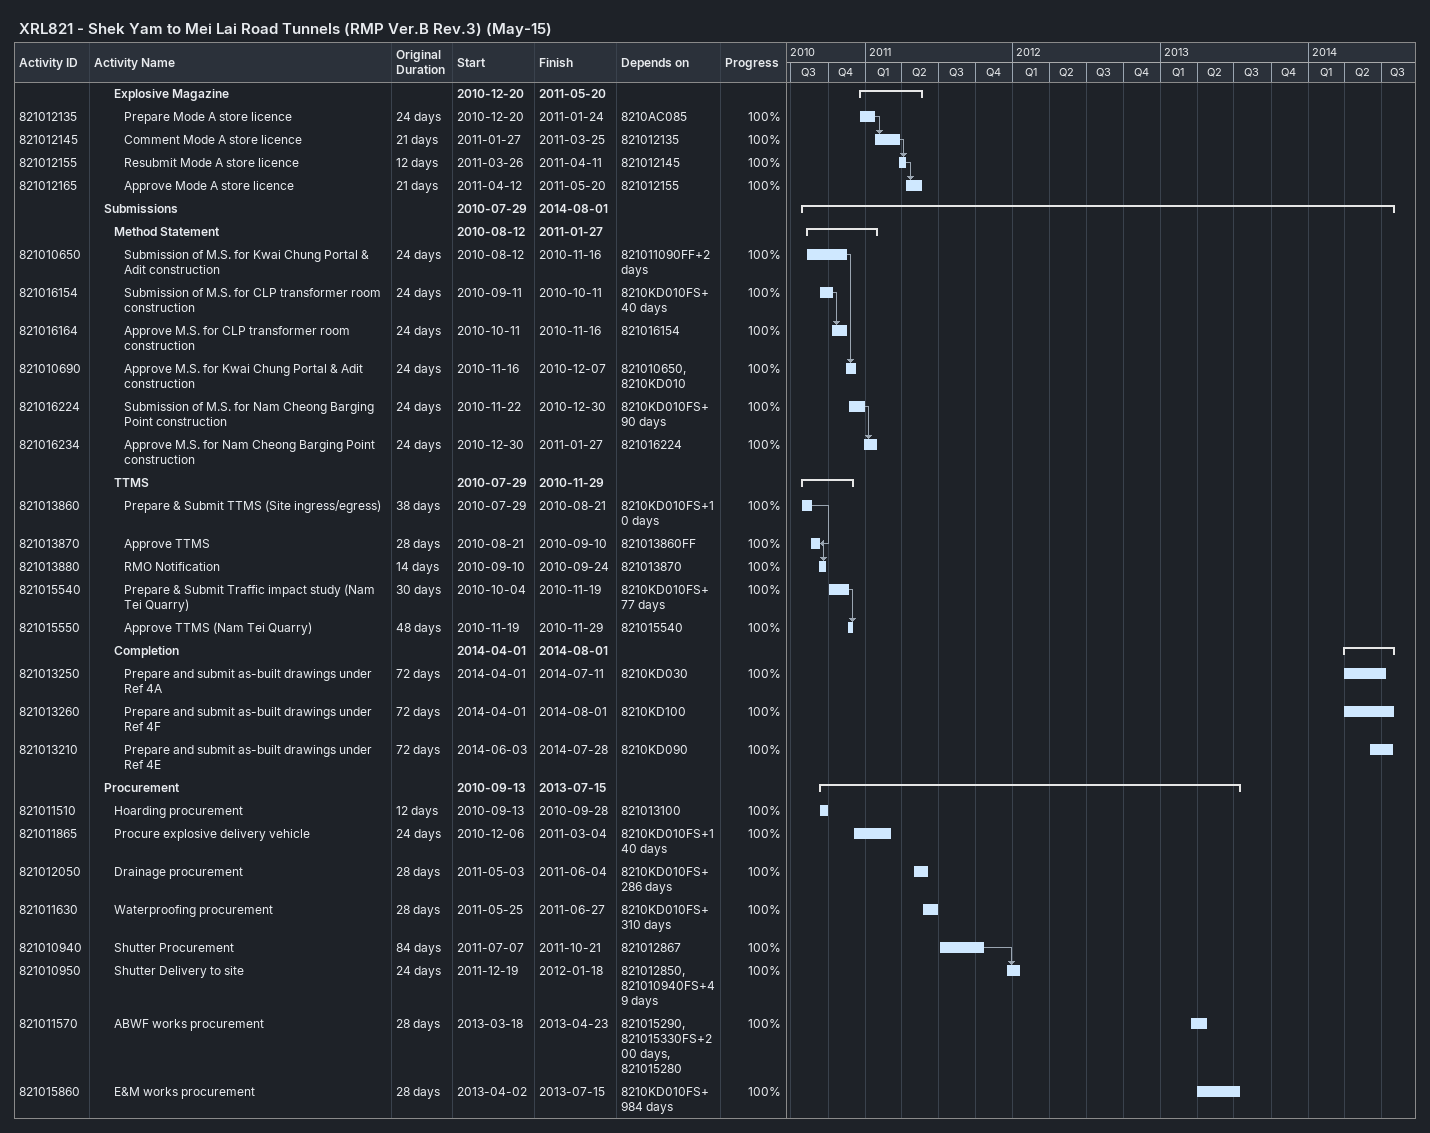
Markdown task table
XRL821 - Shek Yam to Mei Lai Road Tunnels (RMP Ver.B Rev.3) (May-15)

| ID | Level | Task | Original duration | Start | Finish | Predecessors | % complete |
|---|---|---|---|---|---|---|---|
|  | 3 | **Explosive Magazine** |  | 2010-12-20 | 2011-05-20 |  |  |
| 821012135 | 4 | Prepare Mode A store licence | 24d | 2010-12-20 | 2011-01-24 | 8210AC085 | 100 |
| 821012145 | 4 | Comment Mode A store licence | 21d | 2011-01-27 | 2011-03-25 | 821012135 | 100 |
| 821012155 | 4 | Resubmit Mode A store licence | 12d | 2011-03-26 | 2011-04-11 | 821012145 | 100 |
| 821012165 | 4 | Approve Mode A store licence | 21d | 2011-04-12 | 2011-05-20 | 821012155 | 100 |
|  | 2 | **Submissions** |  | 2010-07-29 | 2014-08-01 |  |  |
|  | 3 | **Method Statement** |  | 2010-08-12 | 2011-01-27 |  |  |
| 821010650 | 4 | Submission of M.S. for Kwai Chung Portal & Adit construction | 24d | 2010-08-12 | 2010-11-16 | 821011090FF+2d | 100 |
| 821016154 | 4 | Submission of M.S. for CLP transformer room construction | 24d | 2010-09-11 | 2010-10-11 | 8210KD010FS+40d | 100 |
| 821016164 | 4 | Approve M.S. for CLP transformer room construction | 24d | 2010-10-11 | 2010-11-16 | 821016154 | 100 |
| 821010690 | 4 | Approve M.S. for Kwai Chung Portal & Adit construction | 24d | 2010-11-16 | 2010-12-07 | 821010650, 8210KD010 | 100 |
| 821016224 | 4 | Submission of M.S. for Nam Cheong Barging Point construction | 24d | 2010-11-22 | 2010-12-30 | 8210KD010FS+90d | 100 |
| 821016234 | 4 | Approve M.S. for Nam Cheong Barging Point construction | 24d | 2010-12-30 | 2011-01-27 | 821016224 | 100 |
|  | 3 | **TTMS** |  | 2010-07-29 | 2010-11-29 |  |  |
| 821013860 | 4 | Prepare & Submit TTMS (Site ingress/egress) | 38d | 2010-07-29 | 2010-08-21 | 8210KD010FS+10d | 100 |
| 821013870 | 4 | Approve TTMS | 28d | 2010-08-21 | 2010-09-10 | 821013860FF | 100 |
| 821013880 | 4 | RMO Notification | 14d | 2010-09-10 | 2010-09-24 | 821013870 | 100 |
| 821015540 | 4 | Prepare & Submit Traffic impact study (Nam Tei Quarry) | 30d | 2010-10-04 | 2010-11-19 | 8210KD010FS+77d | 100 |
| 821015550 | 4 | Approve TTMS (Nam Tei Quarry) | 48d | 2010-11-19 | 2010-11-29 | 821015540 | 100 |
|  | 3 | **Completion** |  | 2014-04-01 | 2014-08-01 |  |  |
| 821013250 | 4 | Prepare and submit as-built drawings under Ref 4A | 72d | 2014-04-01 | 2014-07-11 | 8210KD030 | 100 |
| 821013260 | 4 | Prepare and submit as-built drawings under Ref 4F | 72d | 2014-04-01 | 2014-08-01 | 8210KD100 | 100 |
| 821013210 | 4 | Prepare and submit as-built drawings under Ref 4E | 72d | 2014-06-03 | 2014-07-28 | 8210KD090 | 100 |
|  | 2 | **Procurement** |  | 2010-09-13 | 2013-07-15 |  |  |
| 821011510 | 3 | Hoarding procurement | 12d | 2010-09-13 | 2010-09-28 | 821013100 | 100 |
| 821011865 | 3 | Procure explosive delivery vehicle | 24d | 2010-12-06 | 2011-03-04 | 8210KD010FS+140d | 100 |
| 821012050 | 3 | Drainage procurement | 28d | 2011-05-03 | 2011-06-04 | 8210KD010FS+286d | 100 |
| 821011630 | 3 | Waterproofing procurement | 28d | 2011-05-25 | 2011-06-27 | 8210KD010FS+310d | 100 |
| 821010940 | 3 | Shutter Procurement | 84d | 2011-07-07 | 2011-10-21 | 821012867 | 100 |
| 821010950 | 3 | Shutter Delivery to site | 24d | 2011-12-19 | 2012-01-18 | 821012850, 821010940FS+49d | 100 |
| 821011570 | 3 | ABWF works procurement | 28d | 2013-03-18 | 2013-04-23 | 821015290, 821015330FS+200d, 821015280 | 100 |
| 821015860 | 3 | E&M works procurement | 28d | 2013-04-02 | 2013-07-15 | 8210KD010FS+984d | 100 |
